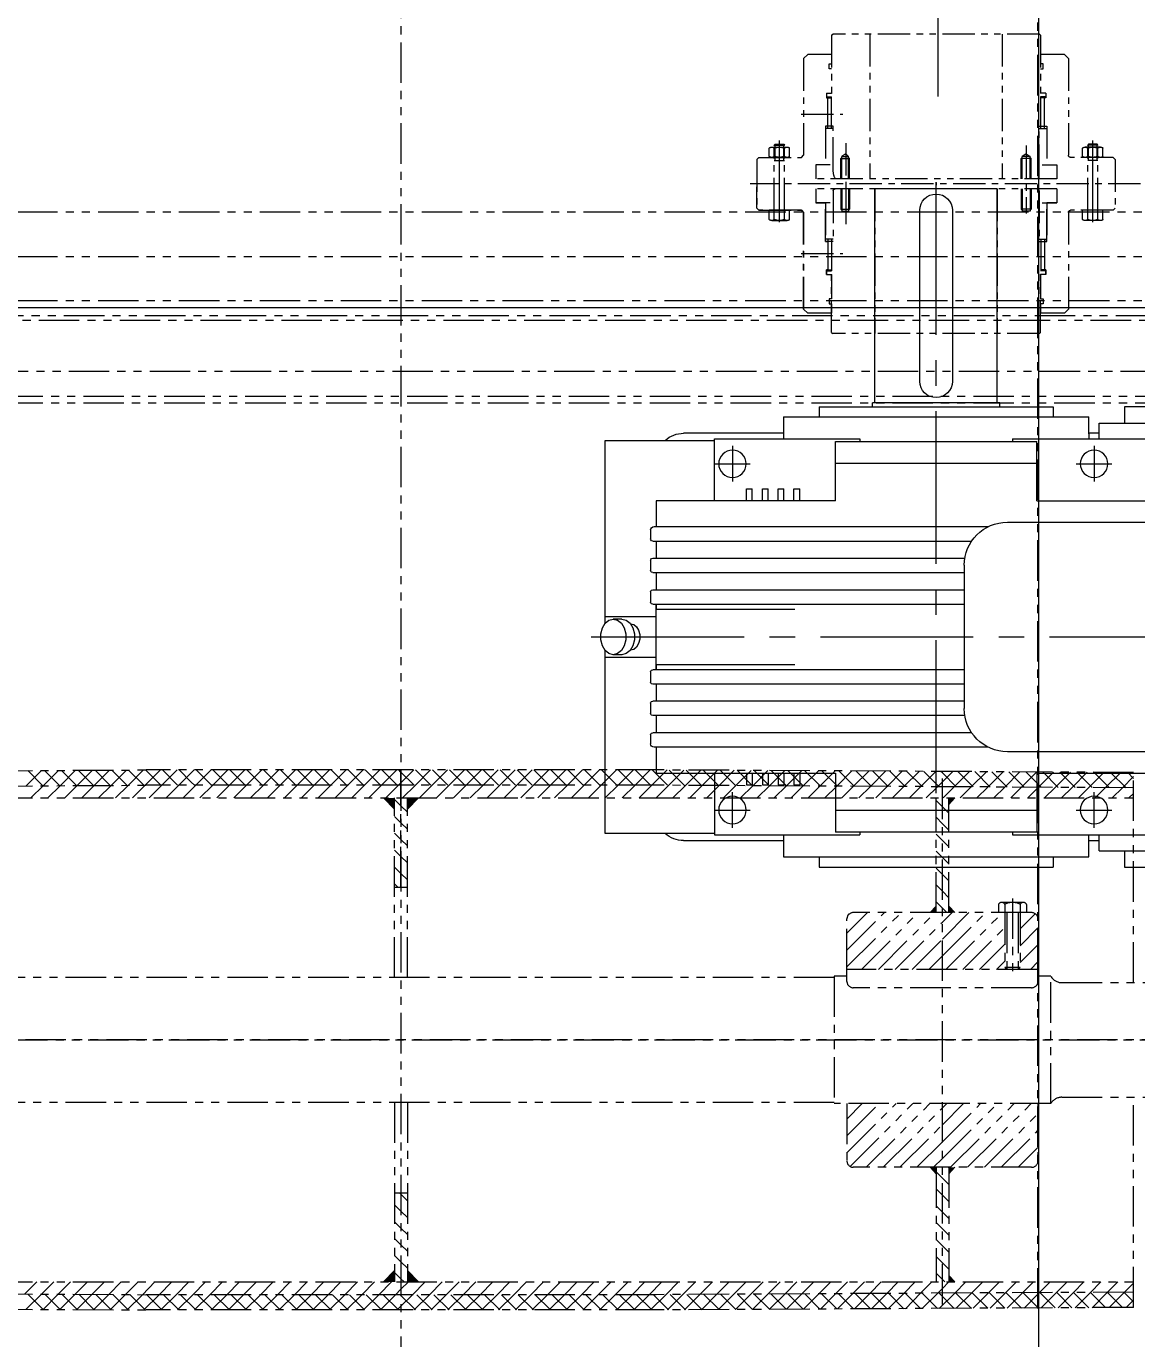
# Model space of a CAD drawing. Header units: millimetres. Extents: x -243837 to -5443, y 40 to 285140.
# Drawn here: x -191304 to -190432, y 76783 to 77813 of the extents above; entities that cross this region are included whole.
import ezdxf

# ---------------------------------------------------------------- set-up
doc = ezdxf.new("R2010")
doc.units = ezdxf.units.MM
for name, pattern in [('CENTER', [50.8, 31.75, -6.35, 6.35, -6.35]), ('CENTER2', [1.125, 0.75, -0.125, 0.125, -0.125]), ('PHANTOM', [63.5, 31.75, -6.35, 6.35, -6.35, 6.35, -6.35])]:
    doc.linetypes.add(name, pattern=pattern)
for name, color, linetype, lineweight in [('DIM', 1, 'Continuous', 9), ('PHANTAM', 21, 'PHANTOM', 0), ('R-CENTER', 1, 'CENTER2', 5), ('R-OBJECT', 2, 'Continuous', 20)]:
    doc.layers.add(name, color=color, linetype=linetype, lineweight=lineweight)
doc.styles.add('KA', font='romans.shx', dxfattribs={"width": 0.7})
doc.dimstyles.new('rakesh', dxfattribs={"dimscale": 160, "dimtxt": 2.5, "dimasz": 1, "dimexe": 0.8, "dimexo": 0.8, "dimgap": 1, "dimtad": 1, "dimdec": 0, "dimzin": 0, "dimdsep": 46, "dimtxsty": 'KA', "dimblk": 'OBLIQUE', "dimcen": 1.5, "dimclrd": 1, "dimclre": 1, "dimclrt": 2, "dimadec": 0, "dimazin": 0, "dimtfac": 1, "dimtdec": 0, "dimtmove": 0, "dimatfit": 2, "dimfxl": 0, "dimtolj": 1, "dimtzin": 0, "dimlwd": -1, "dimlwe": -1, "dimarcsym": 1})

# ---------------------------------------------------------------- blocks, each defined once
blk = doc.blocks.new('DDFDFDFFSDF')
at = {"layer": 'PHANTAM'}
for points in [[(-5, 181.1), (-13.7, 190), (-5, 190)], [(5, 181.1), (13.7, 190), (5, 190)], [(-13.7, -190), (-5, -190), (-5, -181.1)], [(5, -181.1), (13.7, -190), (5, -190)]]:
    blk.add_hatch(color=256, dxfattribs=at).paths.add_polyline_path(points)
for p, q in [((0, 4910.7, -0.6), (0, -644.6, -0.7)), ((500, -210.9, 165.9), (500, 4894.7, 172.2)), ((810, 649.9, 166.1), (-810, 649.9, 166.1)), ((810, 614.9, 166.1), (-810, 614.9, 166.1)), ((810, 580.3, 166.1), (-810, 580.3, 166.1)), ((-899.5, 568.9, -0.7), (900.5, 568.9, -0.7)), ((900.5, 574.8, -0.7), (-850.5, 574.9, -0.7)), ((810, 574.9, 166.1), (-810, 574.9, 166.1)), ((735, 574.9, 166.1), (-735, 574.9, 166.1)), ((890.5, 564.8, -0.7), (-889.5, 564.9, -0.7)), ((850.5, 524.9, -0.7), (-849.4, 524.9, -0.7)), ((735, 505.3, 166.1), (-735, 505.3, 166.1)), ((735, 499.9, 166.1), (-735, 499.9, 166.1)), ((-575, 210), (-200, 212)), ((-294.1, 199.5), (-282.1, 211.6)), ((-281, 199.6), (-292.9, 211.5)), ((-280.8, 199.6), (-268.7, 211.6)), ((-267.8, 199.6), (-279.7, 211.6)), ((-267.5, 199.6), (-255.4, 211.7)), ((-254.6, 199.7), (-266.5, 211.6)), ((-254.1, 199.7), (-242.1, 211.8)), ((-241.4, 199.8), (-253.3, 211.7)), ((-240.8, 199.8), (-228.7, 211.8)), ((-228.2, 199.8), (-240.1, 211.8)), ((-227.5, 199.9), (-215.4, 211.9)), ((-215, 199.9), (-227, 211.9)), ((-214.1, 199.9), (-202.1, 212)), ((-201.8, 200), (-213.8, 211.9)), ((-200.8, 200), (-188.8, 212)), ((-188.6, 200), (-200.6, 212)), ((200, 212), (-200, 212)), ((-187.6, 200), (-175.6, 212)), ((-175.3, 200), (-187.3, 212)), ((-174.3, 200), (-164.6, 209.7)), ((-164.6, 202.5), (-174.1, 212)), ((-164.6, 209.7), (-162.3, 212)), ((-161, 200), (-149, 212)), ((-148.8, 200), (-160.8, 212)), ((-147.8, 200), (-135.8, 212)), ((-135.6, 200), (-147.6, 212)), ((-134.5, 200), (-122.5, 212)), ((-122.3, 200), (-134.3, 212)), ((-121.3, 200), (-109.3, 212)), ((-109, 200), (-121, 212)), ((-108, 200), (-96, 212)), ((-95.8, 200), (-107.8, 212)), ((-94.7, 200), (-82.7, 212)), ((-82.5, 200), (-94.5, 212)), ((-81.5, 200), (-69.5, 212)), ((-69.3, 200), (-81.3, 212)), ((-68.2, 200), (-56.2, 212)), ((-56, 200), (-68, 212)), ((-55, 200), (-43, 212)), ((-42.7, 200), (-54.7, 212)), ((-41.7, 200), (-29.7, 212)), ((-29.5, 200), (-41.5, 212)), ((-28.5, 200), (-16.5, 212)), ((-16.2, 200), (-28.2, 212)), ((-15.2, 200), (-3.2, 212)), ((-3, 200), (-15, 212)), ((0, 210.3), (-1.7, 212)), ((0, 120), (0, 212)), ((0, 201.9), (10.1, 212)), ((10.3, 200), (0, 210.3)), ((11.3, 200), (23.3, 212)), ((23.5, 200), (11.5, 212)), ((24.6, 200), (36.6, 212)), ((36.8, 200), (24.8, 212)), ((37.8, 200), (49.8, 212)), ((50.1, 200), (38.1, 212)), ((51.1, 200), (63.1, 212)), ((63.3, 200), (51.3, 212)), ((64.4, 200), (76.4, 212)), ((76.6, 200), (64.6, 212)), ((77.6, 200), (89.6, 212)), ((89.8, 200), (77.8, 212)), ((90.9, 200), (102.9, 212)), ((103.1, 200), (91.1, 212)), ((104.1, 200), (116.1, 212)), ((116.4, 200), (104.4, 212)), ((117.4, 200), (129.4, 212)), ((129.6, 200), (117.6, 212)), ((130.6, 200), (142.6, 212)), ((142.9, 200), (130.9, 212)), ((143.9, 200), (155.9, 212)), ((156.1, 200), (144.1, 212)), ((157.2, 200), (169.2, 212)), ((169.4, 200), (157.4, 212)), ((170.4, 200), (182.4, 212)), ((182.6, 200), (170.6, 212)), ((183.7, 200), (195.7, 212)), ((195.9, 200), (183.9, 212)), ((196.9, 200), (208.9, 212)), ((209.2, 200), (197.2, 212)), ((575, 210), (200, 212)), ((210.1, 199.9), (222.1, 211.9)), ((222.5, 199.9), (210.5, 211.9)), ((223.3, 199.9), (235.3, 211.8)), ((235.9, 199.8), (223.8, 211.9)), ((236.5, 199.8), (248.5, 211.7)), ((249.2, 199.7), (237.1, 211.8)), ((249.7, 199.7), (261.6, 211.7)), ((262.5, 199.7), (250.5, 211.7)), ((262.9, 199.7), (274.8, 211.6)), ((275.9, 199.6), (263.8, 211.7)), ((276.1, 199.6), (288, 211.5)), ((289.2, 199.5), (277.1, 211.6)), ((289.3, 199.5), (301.2, 211.5)), ((302.5, 199.5), (290.5, 211.5)), ((302.5, 199.5), (314.4, 211.4)), ((315.8, 199.4), (303.8, 211.4)), ((315.6, 199.4), (327.6, 211.3)), ((329.2, 199.3), (317.1, 211.4)), ((328.8, 199.3), (340.8, 211.2)), ((342.5, 199.2), (330.4, 211.3)), ((342, 199.2), (354, 211.2)), ((355.8, 199.2), (343.8, 211.2)), ((355.2, 199.2), (367.1, 211.1)), ((369.2, 199.1), (357.1, 211.2)), ((368.4, 199.1), (380.3, 211)), ((382.5, 199), (370.4, 211.1)), ((381.6, 199), (393.5, 211)), ((395.8, 199), (383.8, 211)), ((394.8, 199), (406.7, 210.9)), ((409.2, 198.9), (397.1, 210.9)), ((408, 198.9), (419.9, 210.8)), ((422.5, 198.8), (410.4, 210.9)), ((425, 209.6), (423.7, 210.8)), ((425, -207.6), (425, 210.9)), ((425, 202.7), (433.1, 210.8)), ((435.8, 198.7), (425, 209.6)), ((434.3, 198.8), (446.3, 210.7)), ((449.1, 198.7), (437.1, 210.7)), ((447.5, 198.7), (459.5, 210.6)), ((462.5, 198.6), (450.4, 210.7)), ((460.7, 198.6), (472.6, 210.5)), ((475.8, 198.5), (463.7, 210.6)), ((473.9, 198.5), (485.8, 210.5)), ((489.1, 198.5), (477.1, 210.5)), ((487.1, 198.5), (499, 210.4)), ((502.5, 198.4), (490.4, 210.5)), ((500.3, 198.4), (512.2, 210.3)), ((515.8, 198.3), (503.7, 210.4)), ((513.5, 198.3), (525.4, 210.3)), ((529.1, 198.2), (517.1, 210.3)), ((526.7, 198.3), (538.6, 210.2)), ((542.4, 198.2), (530.4, 210.2)), ((539.8, 198.2), (551.8, 210.1)), ((555.8, 198.1), (543.7, 210.2)), ((553, 198.1), (565, 210.1)), ((569.1, 198), (557, 210.1)), ((566.2, 198), (575, 206.8)), ((575, 205.4), (570.4, 210)), ((575, 45), (575, 210)), ((-575, 198), (-200, 200)), ((-290.4, 190), (-280.8, 199.6)), ((-277.1, 190), (-267.5, 199.6)), ((-263.8, 190), (-254.1, 199.7)), ((-250.6, 190), (-240.8, 199.8)), ((-237.3, 190), (-227.5, 199.9)), ((-224.1, 190), (-214.1, 199.9)), ((-210.8, 190), (-200.8, 200)), ((200, 200), (-200, 200)), ((-197.6, 190), (-187.6, 200)), ((-184.3, 190), (-174.3, 200)), ((-171, 190), (-161, 200)), ((-162.1, 200), (-164.6, 202.5)), ((-157.8, 190), (-147.8, 200)), ((-144.5, 190), (-134.5, 200)), ((-131.3, 190), (-121.3, 200)), ((-118, 190), (-108, 200)), ((-104.7, 190), (-94.7, 200)), ((-91.5, 190), (-81.5, 200)), ((-78.2, 190), (-68.2, 200)), ((-65, 190), (-55, 200)), ((-51.7, 190), (-41.7, 200)), ((-38.5, 190), (-28.5, 200)), ((-25.2, 190), (-15.2, 200)), ((-11.9, 190), (-1.9, 200)), ((-1.9, 200), (0, 201.9)), ((1.3, 190), (11.3, 200)), ((14.6, 190), (24.6, 200)), ((27.8, 190), (37.8, 200)), ((41.1, 190), (51.1, 200)), ((54.4, 190), (64.4, 200)), ((67.6, 190), (77.6, 200)), ((80.9, 190), (90.9, 200)), ((94.1, 190), (104.1, 200)), ((107.4, 190), (117.4, 200)), ((120.6, 190), (130.6, 200)), ((133.9, 190), (143.9, 200)), ((147.2, 190), (157.2, 200)), ((160.4, 190), (170.4, 200)), ((173.7, 190), (183.7, 200)), ((186.9, 190), (196.9, 200)), ((575, 198), (200, 200)), ((200.2, 190), (210.1, 199.9)), ((213.5, 190), (223.3, 199.9)), ((226.7, 190), (236.5, 199.8)), ((240, 190), (249.7, 199.7)), ((253.2, 190), (262.9, 199.7)), ((266.5, 190), (276.1, 199.6)), ((279.7, 190), (289.3, 199.5)), ((293, 190), (302.5, 199.5)), ((306.3, 190), (315.6, 199.4)), ((319.5, 190), (328.8, 199.3)), ((332.8, 190), (342, 199.2)), ((346, 190), (355.2, 199.2)), ((359.3, 190), (368.4, 199.1)), ((372.6, 190), (381.6, 199)), ((385.8, 190), (394.8, 199)), ((399.1, 190), (408, 198.9)), ((412.3, 190), (421.1, 198.8)), ((421.1, 198.8), (425, 202.7)), ((425.6, 190), (434.3, 198.8)), ((438.8, 190), (447.5, 198.7)), ((452.1, 190), (460.7, 198.6)), ((465.4, 190), (473.9, 198.5)), ((478.6, 190), (487.1, 198.5)), ((491.9, 190), (500.3, 198.4)), ((505.1, 190), (513.5, 198.3)), ((518.4, 190), (526.7, 198.3)), ((531.7, 190), (539.8, 198.2)), ((544.9, 190), (553, 198.1)), ((558.2, 190), (566.2, 198)), ((-575, 190), (575, 190)), ((-5, 181.1), (-13.7, 190)), ((-5, 49), (-5, 190)), ((0, 183.8), (-5, 188.8)), ((5, 49), (5, 190)), ((5, 181.1), (13.7, 190)), ((420, 100), (420, 190)), ((425, 183), (420, 188)), ((430, 184.9), (434.6, 190)), ((430, 100), (430, 190)), ((571.4, 190), (575, 193.6)), ((0, 170.5), (-5, 175.5)), ((5, 178.8), (0, 183.8)), ((430, 178), (425, 183)), ((5, 165.5), (0, 170.5)), ((425, 169.8), (420, 174.8)), ((430, 164.8), (425, 169.8)), ((0, 157.3), (-5, 162.3)), ((5, 152.3), (0, 157.3)), ((425, 156.5), (420, 161.5)), ((430, 151.5), (425, 156.5)), ((0, 144), (-5, 149)), ((425, 143.3), (420, 148.3)), ((0, 130.7), (-5, 135.7)), ((5, 139), (0, 144)), ((425, 130), (420, 135)), ((430, 138.3), (425, 143.3)), ((5, 125.7), (0, 130.7)), ((430, 125), (425, 130)), ((-2.5, 120), (-5, 122.5)), ((-5, 120), (5, 120)), ((425, 116.7), (420, 121.7)), ((430, 111.7), (425, 116.7)), ((420, 105.1), (415.4, 100)), ((425, 103.5), (420, 108.5)), ((428.5, 100), (425, 103.5)), ((430, 105.1), (434.6, 100)), ((469, 106.4), (469, 100)), ((488.5, 108), (471.5, 108)), ((474, 106.4), (474, 56.9)), ((480, 111.1), (480, 51.2)), ((486, 106.4), (486, 56.9)), ((491, 106.4), (491, 100)), ((350, 83.8), (366.2, 100)), ((350, 70.5), (379.5, 100)), ((350, 57.3), (392.7, 100)), ((350, 55.4), (350, 95)), ((351.1, 98.1), (351.9, 98.9)), ((495, 100), (355, 100)), ((361.4, 55.4), (406, 100)), ((374.7, 55.4), (419.3, 100)), ((425, 92.5), (432.5, 100)), ((425, 79.2), (445.8, 100)), ((425, 66), (459, 100)), ((427.7, 55.4), (472.3, 100)), ((475.5, 100), (475.5, 55.4)), ((484.5, 100), (484.5, 55.4)), ((486, 87.2), (497.9, 99.1)), ((500, 55.4), (500, 95)), ((387.9, 55.4), (425, 92.5)), ((441, 55.4), (474, 88.4)), ((486, 73.9), (500, 87.9)), ((401.2, 55.4), (425, 79.2)), ((454.2, 55.4), (474, 75.2)), ((486, 60.7), (500, 74.7)), ((414.4, 55.4), (425, 66)), ((467.5, 55.4), (474, 61.9)), ((500, 55.4), (350, 55.4)), ((350, 50), (350, 55.4)), ((475.5, 55.4), (474, 56.9)), ((486, 56.9), (474, 56.9)), ((484.5, 55.4), (475.5, 55.4)), ((486, 56.9), (484.5, 55.4)), ((494, 55.4), (500, 61.4)), ((500, 50), (500, 55.4)), ((340, 49), (-340, 49)), ((350, 50), (340, 50)), ((340, 50), (340, -50)), ((340, 50), (340, -50)), ((350, 46), (350, 50)), ((510, 50), (500, 50)), ((500, 50), (500, 46)), ((510, -50), (510, 50)), ((518.7, 45), (869, 45)), ((495, 41), (355, 41)), ((880, 0), (-1024.6, 0)), ((-880.6, 0), (895.9, 0)), ((340, -49), (-340, -49)), ((-5, -49), (-5, -190)), ((5, -49), (5, -190)), ((510, -50), (340, -50)), ((350, -50), (350, -95)), ((350, -62.1), (362.1, -50)), ((350, -75.3), (375.3, -50)), ((350, -88.6), (388.6, -50)), ((352.5, -99.3), (401.8, -50)), ((365.1, -100), (415.1, -50)), ((425, -53.4), (428.4, -50)), ((425, -66.6), (441.6, -50)), ((425, -79.9), (454.9, -50)), ((425, -93.1), (468.1, -50)), ((431.4, -100), (481.4, -50)), ((444.7, -100), (494.7, -50)), ((500, -50), (500, -95)), ((518.7, -45), (869, -45)), ((575, -210), (575, -45)), ((378.4, -100), (425, -53.4)), ((457.9, -100), (500, -57.9)), ((391.6, -100), (425, -66.6)), ((471.2, -100), (500, -71.2)), ((404.9, -100), (425, -79.9)), ((484.4, -100), (500, -84.4)), ((495, -100), (355, -100)), ((420, -105.1), (415.4, -100)), ((418.1, -100), (425, -93.1)), ((420, -100), (420, -190)), ((430, -100.4), (429.6, -100)), ((430, -105.1), (434.6, -100)), ((430, -100), (430, -190)), ((425, -108.6), (420, -103.6)), ((430, -113.6), (425, -108.6)), ((-5, -120), (5, -120)), ((0, -121.2), (-1.2, -120)), ((5, -126.2), (0, -121.2)), ((425, -121.9), (420, -116.9)), ((430, -126.9), (425, -121.9)), ((0, -134.4), (-5, -129.4)), ((425, -135.2), (420, -130.2)), ((0, -147.7), (-5, -142.7)), ((5, -139.4), (0, -134.4)), ((425, -148.4), (420, -143.4)), ((430, -140.2), (425, -135.2)), ((5, -152.7), (0, -147.7)), ((430, -153.4), (425, -148.4)), ((0, -160.9), (-5, -155.9)), ((5, -165.9), (0, -160.9)), ((425, -161.7), (420, -156.7)), ((430, -166.7), (425, -161.7)), ((0, -174.2), (-5, -169.2)), ((5, -179.2), (0, -174.2)), ((425, -174.9), (420, -169.9)), ((430, -179.9), (425, -174.9)), ((-5, -181.1), (-13.7, -190)), ((0, -187.5), (-5, -182.5)), ((5, -181.1), (13.7, -190)), ((425, -188.2), (420, -183.2)), ((430, -184.9), (434.6, -190)), ((-575, -190), (575, -190)), ((-295.4, -199.5), (-285.9, -190)), ((-282.2, -199.6), (-272.6, -190)), ((-269, -199.6), (-259.4, -190)), ((-255.8, -199.7), (-246.1, -190)), ((-242.6, -199.8), (-232.8, -190)), ((-229.4, -199.8), (-219.6, -190)), ((-216.2, -199.9), (-206.3, -190)), ((-203, -200), (-193.1, -190)), ((-189.8, -200), (-179.8, -190)), ((-176.5, -200), (-166.5, -190)), ((-163.3, -200), (-153.3, -190)), ((-150, -200), (-140, -190)), ((-136.8, -200), (-126.8, -190)), ((-123.5, -200), (-113.5, -190)), ((-110.3, -200), (-100.3, -190)), ((-97, -200), (-87, -190)), ((-83.7, -200), (-73.7, -190)), ((-70.5, -200), (-60.5, -190)), ((-57.2, -200), (-47.2, -190)), ((-44, -200), (-34, -190)), ((-30.7, -200), (-20.7, -190)), ((-17.4, -200), (-7.4, -190)), ((2.5, -190), (0, -187.5)), ((0, -195.8), (5.8, -190)), ((9.1, -200), (19.1, -190)), ((22.3, -200), (32.3, -190)), ((35.6, -200), (45.6, -190)), ((48.8, -200), (58.8, -190)), ((62.1, -200), (72.1, -190)), ((75.4, -200), (85.4, -190)), ((88.6, -200), (98.6, -190)), ((101.9, -200), (111.9, -190)), ((115.1, -200), (125.1, -190)), ((128.4, -200), (138.4, -190)), ((141.7, -200), (151.7, -190)), ((154.9, -200), (164.9, -190)), ((168.2, -200), (178.2, -190)), ((181.4, -200), (191.4, -190)), ((194.7, -200), (204.7, -190)), ((208, -200), (217.9, -190)), ((221.3, -199.9), (231.2, -190)), ((234.6, -199.8), (244.5, -190)), ((248, -199.7), (257.7, -190)), ((261.3, -199.7), (271, -190)), ((274.6, -199.6), (284.2, -190)), ((288, -199.5), (297.5, -190)), ((301.3, -199.5), (310.8, -190)), ((314.6, -199.4), (324, -190)), ((327.9, -199.3), (337.3, -190)), ((341.3, -199.2), (350.5, -190)), ((354.6, -199.2), (363.8, -190)), ((367.9, -199.1), (377, -190)), ((381.3, -199), (390.3, -190)), ((394.6, -199), (403.6, -190)), ((407.9, -198.9), (416.8, -190)), ((421.3, -198.8), (425, -195.1)), ((426.8, -190), (425, -188.2)), ((425, -195.1), (430.1, -190)), ((434.6, -198.7), (443.3, -190)), ((447.9, -198.7), (456.6, -190)), ((461.2, -198.6), (469.8, -190)), ((474.6, -198.5), (483.1, -190)), ((487.9, -198.5), (496.4, -190)), ((501.2, -198.4), (509.6, -190)), ((514.6, -198.3), (522.9, -190)), ((527.9, -198.3), (536.1, -190)), ((541.2, -198.2), (549.4, -190)), ((554.5, -198.1), (562.7, -190)), ((567.9, -198), (575, -190.9)), ((-575, -198), (-200, -200)), ((-294.1, -211.5), (-282.2, -199.6)), ((-280.8, -211.6), (-292.9, -199.5)), ((-280.9, -211.6), (-269, -199.6)), ((-267.5, -211.6), (-279.6, -199.6)), ((-267.7, -211.6), (-255.8, -199.7)), ((-254.2, -211.7), (-266.2, -199.6)), ((-254.5, -211.7), (-242.6, -199.8)), ((-240.8, -211.8), (-252.9, -199.7)), ((-241.4, -211.8), (-229.4, -199.8)), ((-227.5, -211.9), (-239.6, -199.8)), ((-228.2, -211.8), (-216.2, -199.9)), ((-214.2, -211.9), (-226.2, -199.9)), ((-215, -211.9), (-203, -200)), ((-200.9, -212), (-212.9, -199.9)), ((-201.8, -212), (-189.8, -200)), ((200, -200), (-200, -200)), ((-187.6, -212), (-199.6, -200)), ((-188.5, -212), (-176.5, -200)), ((-174.3, -212), (-186.3, -200)), ((-175.3, -212), (-163.3, -200)), ((-161.1, -212), (-173.1, -200)), ((-162, -212), (-150, -200)), ((-147.8, -212), (-159.8, -200)), ((-148.8, -212), (-136.8, -200)), ((-134.6, -212), (-146.6, -200)), ((-135.5, -212), (-123.5, -200)), ((-121.3, -212), (-133.3, -200)), ((-122.3, -212), (-110.3, -200)), ((-108, -212), (-120, -200)), ((-109, -212), (-97, -200)), ((-94.8, -212), (-106.8, -200)), ((-95.7, -212), (-83.7, -200)), ((-81.5, -212), (-93.5, -200)), ((-82.5, -212), (-70.5, -200)), ((-68.3, -212), (-80.3, -200)), ((-69.2, -212), (-57.2, -200)), ((-55, -212), (-67, -200)), ((-56, -212), (-44, -200)), ((-41.7, -212), (-53.7, -200)), ((-42.7, -212), (-30.7, -200)), ((-28.5, -212), (-40.5, -200)), ((-29.4, -212), (-17.4, -200)), ((-15.2, -212), (-27.2, -200)), ((-16.2, -212), (-4.2, -200)), ((-2, -212), (-14, -200)), ((-4.2, -200), (0, -195.8)), ((0, -200.7), (-0.7, -200)), ((0, -209.1), (9.1, -200)), ((11.3, -212), (0, -200.7)), ((10.3, -212), (22.3, -200)), ((24.5, -212), (12.5, -200)), ((23.6, -212), (35.6, -200)), ((37.8, -212), (25.8, -200)), ((36.8, -212), (48.8, -200)), ((51.1, -212), (39.1, -200)), ((50.1, -212), (62.1, -200)), ((64.3, -212), (52.3, -200)), ((63.4, -212), (75.4, -200)), ((77.6, -212), (65.6, -200)), ((76.6, -212), (88.6, -200)), ((90.8, -212), (78.8, -200)), ((89.9, -212), (101.9, -200)), ((104.1, -212), (92.1, -200)), ((103.1, -212), (115.1, -200)), ((117.3, -212), (105.3, -200)), ((116.4, -212), (128.4, -200)), ((130.6, -212), (118.6, -200)), ((129.7, -212), (141.7, -200)), ((143.9, -212), (131.9, -200)), ((142.9, -212), (154.9, -200)), ((157.1, -212), (145.1, -200)), ((156.2, -212), (168.2, -200)), ((170.4, -212), (158.4, -200)), ((169.4, -212), (181.4, -200)), ((183.6, -212), (171.6, -200)), ((182.7, -212), (194.7, -200)), ((196.9, -212), (184.9, -200)), ((195.9, -212), (208, -200)), ((210.1, -211.9), (198.2, -200)), ((575, -198), (200, -200)), ((209.3, -212), (221.3, -199.9)), ((223.3, -211.9), (211.4, -199.9)), ((222.6, -211.9), (234.6, -199.8)), ((236.5, -211.8), (224.5, -199.9)), ((235.9, -211.8), (248, -199.7)), ((249.7, -211.7), (237.7, -199.8)), ((249.2, -211.7), (261.3, -199.7)), ((262.9, -211.7), (250.9, -199.7)), ((262.6, -211.7), (274.6, -199.6)), ((276, -211.6), (264.1, -199.7)), ((275.9, -211.6), (288, -199.5)), ((289.2, -211.5), (277.3, -199.6)), ((289.2, -211.5), (301.3, -199.5)), ((302.4, -211.5), (290.5, -199.5)), ((302.6, -211.5), (314.6, -199.4)), ((315.6, -211.4), (303.7, -199.4)), ((315.9, -211.4), (327.9, -199.3)), ((328.8, -211.3), (316.9, -199.4)), ((329.2, -211.3), (341.3, -199.2)), ((342, -211.2), (330, -199.3)), ((342.5, -211.2), (354.6, -199.2)), ((355.2, -211.2), (343.2, -199.2)), ((355.9, -211.2), (367.9, -199.1)), ((368.4, -211.1), (356.4, -199.2)), ((369.2, -211.1), (381.3, -199)), ((381.5, -211), (369.6, -199.1)), ((382.5, -211), (394.6, -199)), ((394.7, -211), (382.8, -199)), ((395.9, -211), (407.9, -198.9)), ((407.9, -210.9), (396, -199)), ((409.2, -210.9), (421.3, -198.8)), ((421.1, -210.8), (409.2, -198.9)), ((434.3, -210.8), (422.4, -198.8)), ((422.5, -210.8), (434.6, -198.7)), ((447.5, -210.7), (435.5, -198.7)), ((435.8, -210.7), (447.9, -198.7)), ((460.7, -210.6), (448.7, -198.7)), ((449.2, -210.7), (461.2, -198.6)), ((473.9, -210.5), (461.9, -198.6)), ((462.5, -210.6), (474.6, -198.5)), ((487, -210.5), (475.1, -198.5)), ((475.8, -210.5), (487.9, -198.5)), ((500.2, -210.4), (488.3, -198.5)), ((489.2, -210.5), (501.2, -198.4)), ((513.4, -210.3), (501.5, -198.4)), ((502.5, -210.4), (514.6, -198.3)), ((526.6, -210.3), (514.7, -198.3)), ((515.8, -210.3), (527.9, -198.3)), ((539.8, -210.2), (527.9, -198.3)), ((529.2, -210.2), (541.2, -198.2)), ((553, -210.1), (541.1, -198.2)), ((542.5, -210.2), (554.5, -198.1)), ((566.2, -210), (554.2, -198.1)), ((555.8, -210.1), (567.9, -198)), ((575, -205.6), (567.4, -198)), ((569.1, -210), (575, -204.2)), ((-575, -210), (-200, -212)), ((200, -212), (-200, -212)), ((-2.9, -212), (0, -209.1)), ((575, -210), (200, -212))]:
    blk.add_line(p, q, dxfattribs=at)
for centre, radius, start, end in [((471.5, 105.3), 2.74, 24.1518, 155.8482), ((480, 96.1), 11.9, 59.802, 120.198), ((488.5, 105.3), 2.74, 24.1518, 155.8482), ((355, 95), 5, 90, 180), ((495, 95), 5, 0, 90), ((355, 46), 5, 180, 270), ((495, 46), 5, 270, 0), ((518.7, 55), 10, 210, 270), ((518.7, -55), 10, 90, 150), ((355, -95), 5, 180, 270), ((495, -95), 5, 270, 0)]:
    blk.add_arc(centre, radius, start, end, dxfattribs=at)
for points in [[(434.6, 190), (430, 190), (430, 184.9)], [(415.4, 100), (420, 100), (420, 105.1)], [(434.6, 100), (430, 100), (430, 105.1)], [(415.4, -100), (420, -100), (420, -105.1)], [(434.6, -100), (430, -100), (430, -105.1)], [(434.6, -190), (430, -190), (430, -184.9)]]:
    blk.add_solid(points, dxfattribs=at)
blk = doc.blocks.new('A$Cc3d96198')
at = {"layer": 'R-CENTER', "ltscale": 200}
for p, q in [((-0.3, 603.3), (-0.3, -5.7)), ((-338.8, 450), (881, 450))]:
    blk.add_line(p, q, dxfattribs=at)
at = {"layer": 'R-OBJECT', "linetype": 'Continuous'}
for p, q in [((-115.2, 676), (114.8, 676)), ((-115.2, 666), (-115.2, 676)), ((114.8, 666), (114.8, 676)), ((184.8, 676), (374.8, 676)), ((184.8, 660), (184.8, 676)), ((-150.2, 666), (149.7, 666)), ((-150.2, 644.4), (-150.2, 666)), ((149.7, 666), (149.7, 644.4)), ((159.8, 660), (399.8, 660)), ((159.8, 660), (159.8, 644.4)), ((-248.2, 650), (-150.2, 650)), ((149.7, 650), (159.8, 650)), ((-217.9, 643), (-325.2, 643)), ((-325.2, 643), (-325.2, 463.3)), ((-217.9, 644.4), (-75.2, 644.4)), ((-217.9, 583.8), (-217.9, 644.4)), ((98.5, 641.9), (-99, 641.9)), ((-99, 583.8), (-99, 641.9)), ((-75.2, 641.9), (-75.2, 644.4)), ((74.7, 644.4), (222.4, 644.4)), ((74.7, 641.9), (74.7, 644.4)), ((98.5, 583.8), (98.5, 641.9)), ((98.5, 620.4), (-99, 620.4)), ((-186.3, 595.3), (-180.7, 595.3)), ((-186.3, 583.8), (-186.3, 595.3)), ((-180.7, 583.8), (-180.7, 595.3)), ((-170.8, 595.3), (-165.2, 595.3)), ((-170.8, 583.8), (-170.8, 595.3)), ((-165.2, 583.8), (-165.2, 595.3)), ((-155.4, 595.3), (-149.7, 595.3)), ((-155.4, 583.8), (-155.4, 595.3)), ((-149.7, 583.8), (-149.7, 595.3)), ((-139.9, 595.3), (-134.2, 595.3)), ((-139.9, 583.8), (-139.9, 595.3)), ((-134.2, 583.8), (-134.2, 595.3)), ((-275.2, 583.8), (-99, 583.8)), ((-275.2, 558.3), (-275.2, 583.8)), ((98.5, 583.8), (211.8, 583.8)), ((-280.7, 546.2), (-280.7, 555.1)), ((51, 558.3), (-277.1, 558.3)), ((459.2, 562.7), (69.7, 562.7)), ((34.8, 544.2), (-278.4, 544.2)), ((-275.2, 527.3), (-275.2, 544.2)), ((-280.7, 515.2), (-280.7, 525.3)), ((28.1, 527.3), (-278.4, 527.3)), ((27.5, 520.4), (27.5, 379.6)), ((27.5, 513.2), (-278.4, 513.2)), ((-275.2, 496.3), (-275.2, 513.2)), ((-280.7, 484.2), (-280.7, 494.3)), ((27.5, 496.3), (-278.4, 496.3)), ((27.5, 482.2), (-278.4, 482.2)), ((-275.2, 477), (-275.2, 482.2)), ((-275.2, 482.2), (-275.2, 417.8)), ((-275.2, 477), (-138.9, 477)), ((-325.2, 470), (-275.2, 470)), ((-308.7, 467.5), (-317.2, 467.5)), ((-298, 458.7), (-300.8, 463.4)), ((-325.2, 436.7), (-325.2, 257)), ((-325.2, 430), (-275.2, 430)), ((-317.2, 432.5), (-313, 433.6)), ((-308.7, 432.5), (-317.2, 432.5)), ((-280.7, 405.7), (-280.7, 415.8)), ((-278.4, 417.8), (27.5, 417.8)), ((-138.9, 423), (-275.2, 423)), ((-275.2, 417.8), (-275.2, 423)), ((-278.4, 403.7), (27.5, 403.7)), ((-275.2, 386.8), (-275.2, 403.7)), ((-278.4, 386.8), (27.5, 386.8)), ((-280.7, 374.7), (-280.7, 384.8)), ((-278.4, 372.7), (28.1, 372.7)), ((-275.2, 355.8), (-275.2, 372.7)), ((-280.7, 344.9), (-280.7, 353.8)), ((-278.4, 355.8), (34.8, 355.8)), ((-277.1, 341.7), (51, 341.7)), ((-275.2, 316.2), (-275.2, 341.7)), ((69.7, 337.3), (459.2, 337.3)), ((-99, 316.2), (-275.2, 316.2)), ((-217.9, 316.2), (-217.9, 255.6)), ((-186.3, 316.2), (-186.3, 304.7)), ((-180.7, 316.2), (-180.7, 304.7)), ((-170.8, 316.2), (-170.8, 304.7)), ((-165.2, 316.2), (-165.2, 304.7)), ((-155.4, 316.2), (-155.4, 304.7)), ((-149.7, 316.2), (-149.7, 304.7)), ((-139.9, 316.2), (-139.9, 304.7)), ((-134.2, 316.2), (-134.2, 304.7)), ((-99, 316.2), (-99, 258.1)), ((98.5, 316.2), (211.8, 316.2)), ((98.5, 316.2), (98.5, 258.1)), ((-186.3, 304.7), (-180.7, 304.7)), ((-170.8, 304.7), (-165.2, 304.7)), ((-155.4, 304.7), (-149.7, 304.7)), ((-139.9, 304.7), (-134.2, 304.7)), ((98.5, 279.6), (-99, 279.6)), ((-99, 258.1), (98.5, 258.1)), ((-75.2, 255.6), (-75.2, 258.1)), ((74.7, 255.6), (74.7, 258.1)), ((-325.2, 257), (-217.9, 257)), ((-150.2, 250), (-248.2, 250)), ((-217.9, 255.6), (-75.2, 255.6)), ((-150.2, 234), (-150.2, 255.6)), ((74.7, 255.6), (222.4, 255.6)), ((149.7, 250.6), (149.7, 255.6)), ((149.7, 250.6), (149.7, 234)), ((159.8, 250), (149.7, 250)), ((159.8, 255.6), (159.8, 240)), ((-150.2, 234), (149.7, 234)), ((-115.2, 224), (-115.2, 234)), ((114.8, 224), (114.8, 234)), ((159.8, 240), (399.8, 240)), ((184.8, 224), (184.8, 240)), ((-115.2, 224), (114.8, 224)), ((-62.7, 224), (-62.7, 220)), ((62.3, 220), (-62.7, 220)), ((-60.3, 220), (-60.3, 10)), ((59.7, 220), (59.7, 10)), ((62.3, 224), (62.3, 220)), ((374.8, 224), (184.8, 224)), ((-16.2, 199), (-16.2, 31)), ((15.8, 31), (15.8, 199)), ((59.7, 10), (-60.3, 10))]:
    blk.add_line(p, q, dxfattribs=at)
at = {"layer": 'R-OBJECT'}
for p, q in [((-200.2, 637.5), (-200.2, 602.4)), ((154.8, 637.5), (154.8, 602.4)), ((-217.8, 620), (-182.7, 620)), ((137.2, 620), (172.3, 620)), ((-200.2, 262.4), (-200.2, 297.5)), ((154.8, 262.4), (154.8, 297.5)), ((-217.8, 280), (-182.7, 280)), ((137.2, 280), (172.3, 280))]:
    blk.add_line(p, q, dxfattribs=at)
at = {"layer": 'R-OBJECT', "linetype": 'PHANTOM'}
for p, q in [((-102.8, 151), (-101.8, 152)), ((-102.8, 151), (-102.8, 89.6)), ((101.2, 152), (-101.8, 152)), ((-60.3, 10), (-60.3, 152)), ((59.7, 10), (59.7, 152)), ((102.2, 151), (101.2, 152)), ((102.2, 151), (102.2, 89.6)), ((-130.3, 128), (-126.3, 132)), ((-126.3, 132), (-130.3, 128)), ((-102.8, 132), (-126.3, 132)), ((-102.8, 132), (-126.3, 132)), ((-102.8, 122.9), (-102.8, 132)), ((102.2, 122.9), (102.2, 132)), ((125.7, 132), (102.2, 132)), ((129.7, 128), (125.7, 132)), ((-130.3, 128), (-130.3, 33)), ((-130.3, 33), (-130.3, 128)), ((-105.2, 122.9), (-102.8, 122.9)), ((-105.2, 117.8), (-105.2, 122.9)), ((-105.2, 117.8), (-105.2, 122.9)), ((-105.2, 122.9), (-102.8, 122.9)), ((-102.8, 117.8), (-105.2, 117.8)), ((-102.8, 117.8), (-105.2, 117.8)), ((-102.8, 94), (-102.8, 117.8)), ((104.7, 122.9), (102.2, 122.9)), ((104.7, 122.9), (102.2, 122.9)), ((102.2, 117.8), (104.7, 117.8)), ((102.2, 94), (102.2, 117.8)), ((102.2, 117.8), (104.7, 117.8)), ((104.7, 117.8), (104.7, 122.9)), ((104.7, 117.8), (104.7, 122.9)), ((129.7, 33), (129.7, 128)), ((-107.9, 94), (-107.9, 89.6)), ((-107.9, 94), (-102.8, 94)), ((-107.9, 89.6), (-107.9, 94)), ((-107.9, 94), (-102.8, 94)), ((-107.9, 90.6), (-102.8, 90.6)), ((-106.7, 59.5), (-106.7, 90.6)), ((-103, 59.5), (-103, 90.6)), ((107.4, 94), (102.2, 94)), ((107.4, 94), (102.2, 94)), ((107.4, 90.6), (102.2, 90.6)), ((102.5, 59.5), (102.5, 90.6)), ((106.2, 59.5), (106.2, 90.6)), ((107.4, 89.6), (107.4, 94)), ((107.4, 94), (107.4, 89.6)), ((-107.9, 89.6), (-102.8, 89.6)), ((-106.7, 89.6), (-107.9, 89.6)), ((-106.7, 61.5), (-106.7, 89.6)), ((107.4, 89.6), (102.2, 89.6)), ((106.2, 89.6), (107.4, 89.6)), ((106.2, 61.5), (106.2, 89.6)), ((-132.7, 73.3), (-91.9, 73.3)), ((-101.3, 61.5), (-108.8, 61.5)), ((-108.8, 61.5), (-106.7, 61.5)), ((-108.8, 61.5), (-108.8, 23.8)), ((-108.8, 23.8), (-108.8, 61.5)), ((-101.3, 59.5), (-108.8, 59.5)), ((-101.3, 12), (-101.3, 61.5)), ((100.8, 12), (100.8, 61.5)), ((100.8, 61.5), (108.3, 61.5)), ((100.8, 59.5), (108.3, 59.5)), ((108.3, 61.5), (106.2, 61.5)), ((108.3, 23.8), (108.3, 61.5)), ((108.3, 61.5), (108.3, 23.8)), ((-164.1, 40.1), (-164.1, 31)), ((-161.6, 41), (-146.6, 41)), ((-159.1, 40.1), (-159.1, 31)), ((-149.1, 40.1), (-149.1, 31)), ((-144.1, 40.1), (-144.1, 31)), ((143.6, 40.1), (143.6, 31)), ((161.1, 41), (146.1, 41)), ((148.6, 40.1), (148.6, 31)), ((158.6, 40.1), (158.6, 31)), ((163.6, 40.1), (163.6, 31)), ((-174.3, 31), (-176.3, 29)), ((-176.3, 29), (-174.3, 31)), ((-176.3, -19), (-176.3, 29)), ((-176.3, 29), (-176.3, 8)), ((-132.3, 31), (-174.3, 31)), ((-174.3, 31), (-132.3, 31)), ((-164.1, 31), (-144.1, 31)), ((-159.1, 31), (-159.1, -33)), ((-149.1, 31), (-149.1, -33)), ((-130.3, 33), (-132.3, 31)), ((-132.3, 31), (-130.3, 33)), ((-93.8, 30), (-92.8, 31)), ((-93.8, 10), (-93.8, 30)), ((-93.8, 30), (-85.3, 30)), ((-92.8, 32), (-88.8, 32.3)), ((-92.8, 10), (-92.8, 32)), ((-92.8, 32), (-86.3, 32)), ((-88.8, 7.3), (-88.8, 34.3)), ((-86.3, 32), (-88.8, 32.3)), ((-86.3, 10), (-86.3, 32)), ((-85.3, 30), (-86.3, 31)), ((-85.3, 10), (-85.3, 30)), ((83.2, 30), (84.2, 31)), ((83.2, 10), (83.2, 30)), ((93.2, 30), (83.2, 30)), ((84.2, 32), (88.2, 32.3)), ((84.2, 10), (84.2, 32)), ((92.2, 32), (84.2, 32)), ((92.2, 32), (88.2, 32.3)), ((92.2, 10), (92.2, 32)), ((93.2, 30), (92.2, 31)), ((93.2, 10), (93.2, 30)), ((173.7, 31), (131.7, 31)), ((163.6, 31), (143.6, 31)), ((148.6, 31), (148.6, -33)), ((158.6, 31), (158.6, -33)), ((175.7, 29), (173.7, 31)), ((175.7, -19), (175.7, 29)), ((-118.4, 10), (-118.4, 23.8)), ((-118.4, 10), (-118.4, 23.8)), ((-104.3, 23.8), (-118.4, 23.8)), ((-118.4, 23.8), (-108.8, 23.8)), ((103.8, 23.8), (118.4, 23.8)), ((118.4, 23.8), (108.3, 23.8)), ((118.4, 10), (118.4, 23.8)), ((118.4, 10), (118.4, 23.8)), ((118.4, 10), (-118.4, 10)), ((-118.4, 10), (-118.4, 10)), ((118.4, 0), (-118.4, 0)), ((64.7, -142), (64.7, 0)), ((83.2, 0), (83.2, -20)), ((84.2, 0), (84.2, -22)), ((92.2, 0), (92.2, -22)), ((93.2, 0), (93.2, -20)), ((118.4, -13.8), (118.4, 0)), ((-118.4, -13.8), (-118.4, 0)), ((-101.3, -9), (-101.3, -51.5)), ((-93.8, 0), (-93.8, -20)), ((-92.8, 0), (-92.8, -22)), ((-86.3, 0), (-86.3, -22)), ((-85.3, 0), (-85.3, -20)), ((-65.3, -142), (-65.3, 0)), ((100.8, -2), (100.8, -51.5)), ((-176.3, -19), (-174.3, -21)), ((-174.3, -21), (-132.3, -21)), ((-164.1, -21.9), (-164.1, -30.1)), ((-161.6, -21), (-146.6, -21)), ((-159.1, -18), (-149.1, -18)), ((-159.1, -21.9), (-159.1, -30.1)), ((-158.4, -18), (-158.4, -33.8)), ((-149.9, -18), (-149.9, -33.8)), ((-149.1, -21.9), (-149.1, -30.1)), ((-144.1, -21.9), (-144.1, -30.1)), ((-132.3, -21), (-130.3, -23)), ((-130.3, -118), (-130.3, -23)), ((-104.3, -13.8), (-118.4, -13.8)), ((-108.8, -51.5), (-108.8, -13.8)), ((-93.8, -20), (-92.8, -21)), ((-93.8, -20), (-85.3, -20)), ((-88.8, -24.3), (-92.8, -22)), ((-92.8, -22), (-86.3, -22)), ((-88.8, -24.3), (-86.3, -22)), ((-85.3, -20), (-86.3, -21)), ((93.2, -20), (83.2, -20)), ((83.2, -20), (84.2, -21)), ((88.2, -24.3), (84.2, -22)), ((92.2, -22), (84.2, -22)), ((88.2, -24.3), (92.2, -22)), ((93.2, -20), (92.2, -21)), ((103.8, -13.8), (118.4, -13.8)), ((108.3, -51.5), (108.3, -13.8)), ((129.7, -118), (129.7, -23)), ((173.7, -21), (131.7, -21)), ((143.6, -21.9), (143.6, -30.1)), ((161.1, -21), (146.1, -21)), ((158.6, -18), (148.6, -18)), ((148.6, -21.9), (148.6, -30.1)), ((149.4, -18), (149.4, -33.8)), ((157.9, -18), (157.9, -33.8)), ((158.6, -21.9), (158.6, -30.1)), ((163.6, -21.9), (163.6, -30.1)), ((175.7, -19), (173.7, -21)), ((-161.6, -31), (-146.6, -31)), ((-159.1, -33), (-149.1, -33)), ((-159.1, -33), (-158.4, -33.8)), ((-158.4, -33.8), (-149.9, -33.8)), ((-149.9, -33.8), (-149.1, -33)), ((161.1, -31), (146.1, -31)), ((158.6, -33), (148.6, -33)), ((149.4, -33.8), (148.6, -33)), ((157.9, -33.8), (149.4, -33.8)), ((158.6, -33), (157.9, -33.8)), ((-101.3, -49.5), (-108.8, -49.5)), ((-101.3, -51.5), (-108.8, -51.5)), ((-106.7, -49.5), (-106.7, -80.6)), ((-103, -49.5), (-103, -80.6)), ((100.8, -49.5), (108.3, -49.5)), ((100.8, -51.5), (108.3, -51.5)), ((102.5, -49.5), (102.5, -80.6)), ((106.2, -49.5), (106.2, -80.6)), ((-132.7, -63.3), (-91.9, -63.3)), ((-107.9, -84), (-107.9, -79.6)), ((-107.9, -79.6), (-102.8, -79.6)), ((-107.9, -80.6), (-102.8, -80.6)), ((-107.9, -84), (-102.8, -84)), ((-102.8, -141), (-102.8, -79.6)), ((102.2, -141), (102.2, -79.6)), ((107.4, -79.6), (102.2, -79.6)), ((107.4, -80.6), (102.2, -80.6)), ((107.4, -84), (102.2, -84)), ((107.4, -84), (107.4, -79.6)), ((-105.2, -107.8), (-105.2, -112.9)), ((-102.8, -107.8), (-105.2, -107.8)), ((-105.2, -112.9), (-102.8, -112.9)), ((102.2, -107.8), (104.7, -107.8)), ((104.7, -112.9), (102.2, -112.9)), ((104.7, -107.8), (104.7, -112.9)), ((-130.3, -118), (-126.3, -122)), ((-102.8, -122), (-126.3, -122)), ((125.7, -122), (102.2, -122)), ((129.7, -118), (125.7, -122)), ((-102.8, -141), (-101.8, -142)), ((102.2, -141), (101.2, -142)), ((101.2, -142), (-101.8, -142))]:
    blk.add_line(p, q, dxfattribs=at)
at = {"layer": 'R-OBJECT', "ltscale": 0.5}
for p, q in [((-154.1, 42.8), (-154.1, -37.5)), ((153.6, 42.8), (153.6, -37.5))]:
    blk.add_line(p, q, dxfattribs=at)
at = {"layer": 'R-OBJECT', "linetype": 'CENTER'}
for p, q in [((-88.8, -35), (-88.8, 44.7)), ((88.2, -32.6), (88.2, 34.3)), ((200.5, 5), (-182.8, 5)), ((-0.3, 3.6), (-0.3, 6.4))]:
    blk.add_line(p, q, dxfattribs=at)
at = {"layer": 'R-OBJECT', "linetype": 'Continuous'}
for points in [[(-277.1, 558.3), (-278.5, 558), (-279.7, 557.3), (-280.4, 556.3), (-280.7, 555.1)], [(-280.7, 546.2), (-280.4, 545.2), (-279.6, 544.5), (-278.4, 544.2)], [(-278.4, 527.3), (-279.6, 527), (-280.4, 526.2), (-280.7, 525.3)], [(-280.7, 515.2), (-280.4, 514.2), (-279.6, 513.5), (-278.4, 513.2)], [(-278.4, 496.3), (-279.6, 496), (-280.4, 495.3), (-280.7, 494.3)], [(-280.7, 484.2), (-280.4, 483.3), (-279.6, 482.5), (-278.4, 482.2)], [(-317.2, 467.5), (-321.5, 466.4), (-325.2, 463.4), (-327.9, 458.7), (-329.4, 453), (-329.4, 447), (-327.9, 441.2), (-325.2, 436.6), (-321.5, 433.6), (-317.2, 432.5)], [(-309.3, 463.4), (-313, 466.4), (-317.2, 467.5)], [(-300.8, 463.4), (-304.5, 466.4), (-308.7, 467.5)], [(-313, 433.6), (-309.3, 436.6), (-306.5, 441.2), (-305, 447), (-305, 453), (-306.5, 458.7), (-309.3, 463.4)], [(-300.8, 436.6), (-298, 441.2), (-296.5, 447), (-296.5, 453), (-298, 458.7)], [(-300.2, 437), (-297.1, 437.8), (-294.3, 440), (-292.3, 443.5), (-291.2, 447.7), (-291.2, 452.3), (-292.3, 456.5), (-294.3, 460), (-297.1, 462.2), (-300.2, 463)], [(-308.7, 432.5), (-304.5, 433.6), (-300.8, 436.6)], [(-278.4, 417.8), (-279.6, 417.5), (-280.4, 416.7), (-280.7, 415.8)], [(-280.7, 405.7), (-280.4, 404.7), (-279.6, 404), (-278.4, 403.7)], [(-278.4, 386.8), (-279.6, 386.5), (-280.4, 385.8), (-280.7, 384.8)], [(-280.7, 374.7), (-280.4, 373.8), (-279.6, 373), (-278.4, 372.7)], [(-278.4, 355.8), (-279.6, 355.5), (-280.4, 354.8), (-280.7, 353.8)], [(-280.7, 344.9), (-280.4, 343.7), (-279.7, 342.7), (-278.5, 342), (-277.1, 341.7)]]:
    blk.add_lwpolyline(points, dxfattribs=at)
at = {"layer": 'R-OBJECT'}
for centre in [(-200.2, 620), (154.8, 620), (-200.2, 280), (154.8, 280)]:
    blk.add_circle(centre, 13.5, dxfattribs=at)
at = {"layer": 'R-OBJECT', "linetype": 'Continuous'}
for centre, radius, start, end in [((-248.2, 623), 27, 90, 131.9896), ((69.7, 520.4), 42.3, 90, 180), ((69.7, 379.6), 42.3, 180, 270), ((-248.2, 277), 27, 228.0104, 270), ((-0.3, 199), 16, 0, 180), ((-0.3, 31), 16, 180, 0)]:
    blk.add_arc(centre, radius, start, end, dxfattribs=at)
at = {"layer": 'R-OBJECT', "linetype": 'PHANTOM'}
for centre, radius, start, end in [((-161.6, 37.2), 3.85, 49.4595, 130.5405), ((-154.1, 27), 14, 69.0752, 110.9248), ((-146.6, 37.2), 3.85, 49.4595, 130.5405), ((146.1, 37.2), 3.85, 49.4595, 130.5405), ((153.6, 27), 14, 69.0752, 110.9248), ((161.1, 37.2), 3.85, 49.4595, 130.5405), ((131.7, 33), 2, 180, 270), ((-99.3, 12), 2, 180, 270), ((98.8, 12), 2, 270, 0), ((98.8, -2), 2, 0, 90), ((-82.9, -8.4), 18.4, 152.9871, 181.9553), ((-161.6, -24.8), 3.85, 49.4595, 130.5405), ((-154.1, -35), 14, 69.0752, 110.9248), ((-146.6, -24.8), 3.85, 49.4595, 130.5405), ((131.7, -23), 2, 90, 180), ((146.1, -24.8), 3.85, 49.4595, 130.5405), ((153.6, -35), 14, 69.0752, 110.9248), ((161.1, -24.8), 3.85, 49.4595, 130.5405), ((-161.6, -27.2), 3.85, 229.4595, 310.5405), ((-154.1, -17), 14, 249.0752, 290.9248), ((-146.6, -27.2), 3.85, 229.4595, 310.5405), ((146.1, -27.2), 3.85, 229.4595, 310.5405), ((153.6, -17), 14, 249.0752, 290.9248), ((161.1, -27.2), 3.85, 229.4595, 310.5405)]:
    blk.add_arc(centre, radius, start, end, dxfattribs=at)
blk = doc.blocks.new('_Oblique')
at = {"color": 0, "linetype": 'ByBlock', "lineweight": -2}
blk.add_line((-0.5, -0.5), (0.5, 0.5), dxfattribs=at)
blk = doc.blocks.new('*D188')
at = {"layer": 'DEFPOINTS', "color": 0, "ltscale": 10, "transparency": 16777216}
for p in [(-106759.9, 78766, 169.4), (-190509.6, 78267.1, 181.7), (-106759.9, 68629.3)]:
    blk.add_point(p, dxfattribs=at)
at = {"layer": 'DIM', "color": 1, "ltscale": 10, "transparency": 16777216}
for p, q in [((-106759.9, 78638), (-106759.9, 68437.3)), ((-190509.6, 78139.1), (-190509.6, 68437.3)), ((-190509.6, 68629.3), (-106759.9, 68629.3))]:
    blk.add_line(p, q, dxfattribs=at)
at = {"layer": 'DIM', "color": 1, "ltscale": 10, "transparency": 16777216, "xscale": 160, "yscale": 160, "zscale": 160, "rotation": 180}
blk.add_blockref('_Oblique', (-190509.6, 68629.3), dxfattribs=at)
at = {"layer": 'DIM', "color": 1, "ltscale": 10, "transparency": 16777216, "xscale": 160, "yscale": 160, "zscale": 160}
blk.add_blockref('_Oblique', (-106759.9, 68629.3), dxfattribs=at)
at = {"layer": 'DIM', "color": 2, "ltscale": 10, "transparency": 16777216, "insert": (-150134.8, 69094.1), "char_height": 400, "attachment_point": 5, "style": 'KA'}
blk.add_mtext('\\A1;83750 (HORIZONTAL PULLEY CRS.)', dxfattribs=at)

msp = doc.modelspace()

# ---------------------------------------------------------------- linework, layer by layer
at = {"layer": 'R-OBJECT'}
msp.add_line((-190588.62, 77941.19), (-190588.62, 77758.19), dxfattribs=at)

# ---------------------------------------------------------------- block references
at = {"xscale": -0.7994211659310801, "yscale": 0.7994211659310801, "zscale": 0.7994211659310801, "rotation": 180}
msp.add_blockref('A$Cc3d96198', (-190589.71, 77693.63), dxfattribs=at)
at = {"layer": 'R-OBJECT'}
msp.add_blockref('DDFDFDFFSDF', (-191009.94, 77017.45, -159.08), dxfattribs=at)

# ---------------------------------------------------------------- dimensions: what is measured, and where the dimension line sits
at = {"layer": 'DIM', "ltscale": 10}
dim = msp.add_linear_dim(base=(-106759.94, 68629.34, -169.38), p1=(-190509.57, 78267.14, 12.32), p2=(-106759.94, 78766.01, 0), text='<> (HORIZONTAL PULLEY CRS.)', dimstyle='rakesh', override={"dimexe": 1.2, "dimfxl": 1.5}, dxfattribs=at)
dim.commit()
dim.dimension.update_dxf_attribs({"geometry": '*D188', "text_midpoint": (-150134.75, 68629.34, -169.38), "dimtype": 160})

doc.saveas('drawing.dxf')
